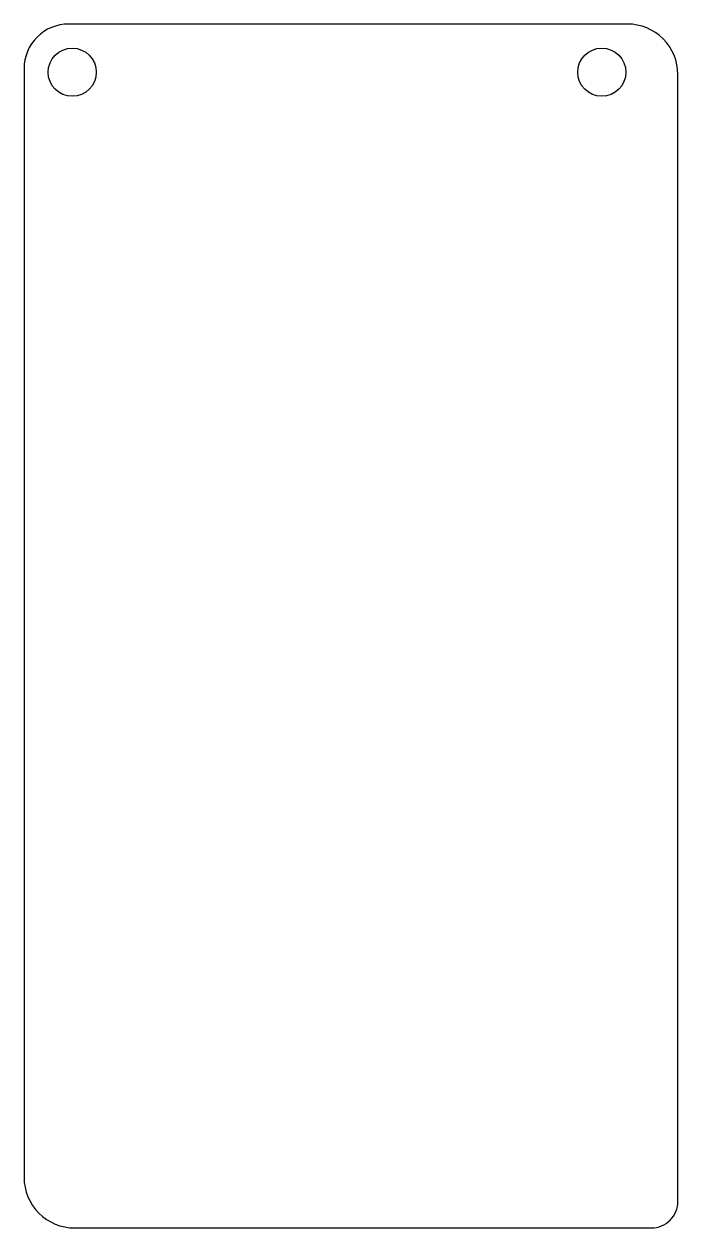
# Model space of a CAD drawing. Header units: millimetres. Extents: x -103.9 to -76.7, y 40.9 to 90.9.
import ezdxf

# ---------------------------------------------------------------- set-up
doc = ezdxf.new("R2010")
doc.units = ezdxf.units.MM
doc.layers.get('0').update_dxf_attribs({"linetype": 'CONTINUOUS'})

msp = doc.modelspace()

# ---------------------------------------------------------------- linework, layer by layer
msp.add_lwpolyline([(-77.835, 40.897, 0.414214), (-76.735, 41.997), (-76.735, 88.81, 0.414214), (-78.835, 90.91), (-102.047, 90.91, 0.414214), (-103.897, 89.06), (-103.897, 42.997, 0.414214), (-101.797, 40.897)], format="xyb", close=True)
for centre in [(-101.897, 88.91), (-79.897, 88.91)]:
    msp.add_circle(centre, 1)

doc.saveas('drawing.dxf')
